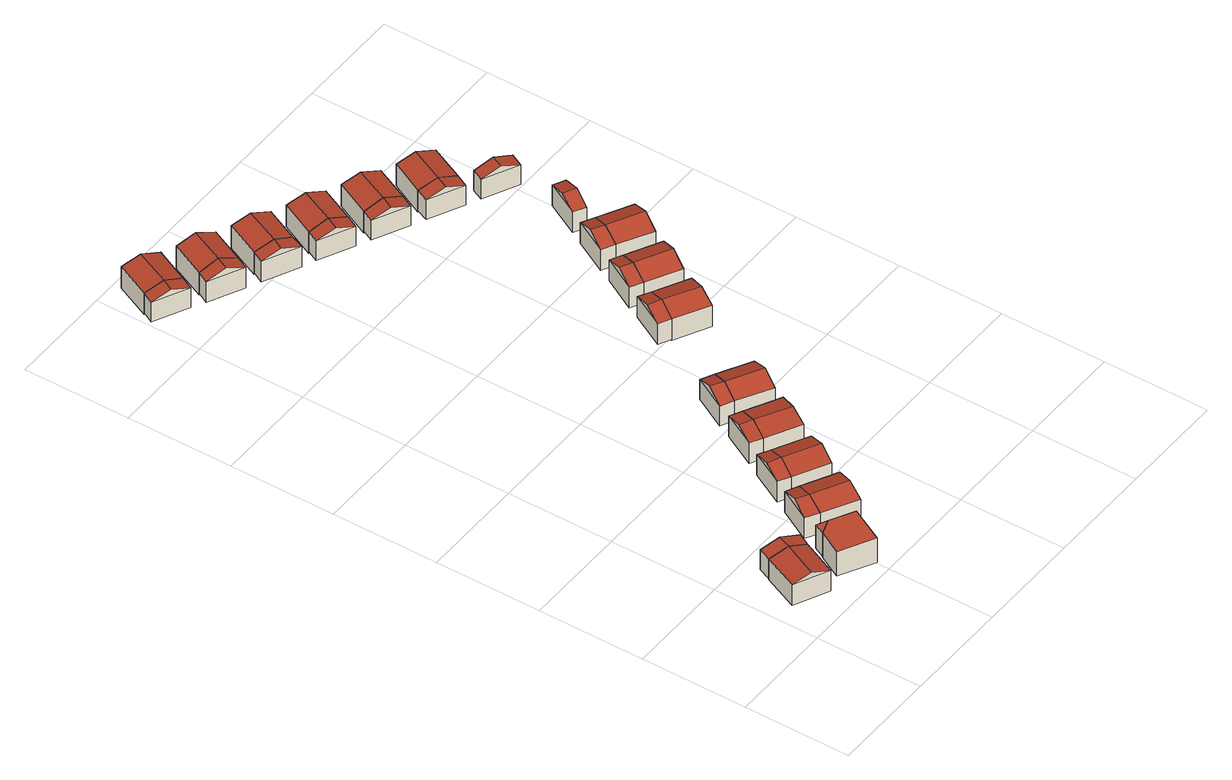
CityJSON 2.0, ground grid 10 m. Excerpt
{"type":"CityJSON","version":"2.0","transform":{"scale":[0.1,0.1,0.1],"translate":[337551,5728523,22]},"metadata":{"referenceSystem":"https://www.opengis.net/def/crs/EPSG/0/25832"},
"CityObjects":{
"building1":{"type":"Building","attributes":{"Geometrietyp2DReferenz":"3000","Gemeindeschluessel":"05170048","function":"31001_2100","roofType":"3100","measuredHeight":2.85},"address":[{"country":"Germany","locality":"Wesel","thoroughfareNumber":"10","thoroughfareName":"An der Lackfabrik"}],"geometry":[{"type":"Solid","lod":"2","boundaries":[[[[0,1,2,3]],[[4,5,1,0]],[[6,7,5,4]],[[3,2,7,6]],[[0,8,4]],[[6,9,3]],[[3,9,8,0]],[[4,8,9,6]],[[1,5,7,2]]]],"semantics":{"surfaces":[{"type":"WallSurface"},{"type":"RoofSurface"},{"type":"GroundSurface"}],"values":[[0,0,0,0,0,0,1,1,2]]}}]},
"building2":{"type":"Building","attributes":{"Geometrietyp2DReferenz":"3000","Gemeindeschluessel":"05170048","function":"51009_1610","roofType":"3100","measuredHeight":2.78},"geometry":[{"type":"Solid","lod":"2","boundaries":[[[[3,10,11,12]],[[6,13,10,3]],[[14,15,13,6]],[[12,11,15,14]],[[3,9,6]],[[14,16,12]],[[12,16,9,3]],[[6,9,16,14]],[[10,13,15,11]]]],"semantics":{"surfaces":[{"type":"WallSurface"},{"type":"RoofSurface"},{"type":"GroundSurface"}],"values":[[0,0,0,0,0,0,1,1,2]]}}]},
"building3":{"type":"Building","attributes":{"Geometrietyp2DReferenz":"3000","Gemeindeschluessel":"05170048","function":"31001_2100","roofType":"1000","measuredHeight":2.61},"address":[{"country":"Germany","locality":"Wesel","thoroughfareNumber":"10","thoroughfareName":"An der Lackfabrik"}],"geometry":[{"type":"Solid","lod":"2","boundaries":[[[[17,18,19,20]],[[21,22,18,17]],[[23,24,22,21]],[[25,26,24,23]],[[20,19,26,25]],[[23,21,17,20,25]],[[18,22,24,26,19]]]],"semantics":{"surfaces":[{"type":"WallSurface"},{"type":"RoofSurface"},{"type":"GroundSurface"}],"values":[[0,0,0,0,0,1,2]]}}]},
"building4":{"type":"Building","attributes":{"Geometrietyp2DReferenz":"3000","Gemeindeschluessel":"05170048","function":"51009_1610","roofType":"1000","measuredHeight":2.58},"geometry":[{"type":"Solid","lod":"2","boundaries":[[[[25,27,28,20]],[[29,30,27,25]],[[20,28,30,29]],[[25,20,29]],[[27,30,28]]]],"semantics":{"surfaces":[{"type":"WallSurface"},{"type":"RoofSurface"},{"type":"GroundSurface"}],"values":[[0,0,0,1,2]]}}]},
"building5":{"type":"Building","attributes":{"Geometrietyp2DReferenz":"3000","Gemeindeschluessel":"05170048","function":"51009_1610","roofType":"3100","measuredHeight":2.8},"geometry":[{"type":"Solid","lod":"2","boundaries":[[[[31,32,33,34]],[[35,36,32,31]],[[37,38,36,35]],[[34,33,38,37]],[[31,39,35]],[[37,40,34]],[[34,40,39,31]],[[35,39,40,37]],[[32,36,38,33]]]],"semantics":{"surfaces":[{"type":"WallSurface"},{"type":"RoofSurface"},{"type":"GroundSurface"}],"values":[[0,0,0,0,0,0,1,1,2]]}}]},
"building6":{"type":"Building","attributes":{"Geometrietyp2DReferenz":"3000","Gemeindeschluessel":"05170048","function":"31001_2100","roofType":"3100","measuredHeight":2.82},"address":[{"country":"Germany","locality":"Wesel","thoroughfareNumber":"10","thoroughfareName":"An der Lackfabrik"}],"geometry":[{"type":"Solid","lod":"2","boundaries":[[[[34,41,42,43]],[[37,44,41,34]],[[45,46,44,37]],[[43,42,46,45]],[[34,40,37]],[[45,47,43]],[[43,47,40,34]],[[37,40,47,45]],[[41,44,46,42]]]],"semantics":{"surfaces":[{"type":"WallSurface"},{"type":"RoofSurface"},{"type":"GroundSurface"}],"values":[[0,0,0,0,0,0,1,1,2]]}}]},
"building7":{"type":"Building","attributes":{"Geometrietyp2DReferenz":"3000","Gemeindeschluessel":"05170048","function":"51009_1610","roofType":"3100","measuredHeight":2.81},"geometry":[{"type":"Solid","lod":"2","boundaries":[[[[48,49,50,51]],[[52,53,49,48]],[[54,55,53,52]],[[51,50,55,54]],[[48,56,52]],[[54,57,51]],[[51,57,56,48]],[[52,56,57,54]],[[49,53,55,50]]]],"semantics":{"surfaces":[{"type":"WallSurface"},{"type":"RoofSurface"},{"type":"GroundSurface"}],"values":[[0,0,0,0,0,0,1,1,2]]}}]},
"building8":{"type":"Building","attributes":{"Geometrietyp2DReferenz":"3000","Gemeindeschluessel":"05170048","function":"31001_2100","roofType":"3100","measuredHeight":2.83},"address":[{"country":"Germany","locality":"Wesel","thoroughfareNumber":"10","thoroughfareName":"An der Lackfabrik"}],"geometry":[{"type":"Solid","lod":"2","boundaries":[[[[57,58,50,51]],[[54,55,58,57]],[[59,60,55,54]],[[61,62,60,59]],[[63,64,62,61]],[[51,50,64,63]],[[59,54,57,61]],[[51,63,61,57]],[[58,55,60,62,64,50]]]],"semantics":{"surfaces":[{"type":"WallSurface"},{"type":"RoofSurface"},{"type":"GroundSurface"}],"values":[[0,0,0,0,0,0,1,1,2]]}}]},
"building9":{"type":"Building","attributes":{"Geometrietyp2DReferenz":"3000","Gemeindeschluessel":"05170048","function":"51009_1610","roofType":"3100","measuredHeight":2.78},"geometry":[{"type":"Solid","lod":"2","boundaries":[[[[65,66,67,68]],[[69,70,66,65]],[[71,72,70,69]],[[68,67,72,71]],[[65,73,69]],[[71,74,68]],[[68,74,73,65]],[[69,73,74,71]],[[66,70,72,67]]]],"semantics":{"surfaces":[{"type":"WallSurface"},{"type":"RoofSurface"},{"type":"GroundSurface"}],"values":[[0,0,0,0,0,0,1,1,2]]}}]},
"building10":{"type":"Building","attributes":{"Geometrietyp2DReferenz":"3000","Gemeindeschluessel":"05170048","function":"51009_1610","roofType":"3100","measuredHeight":2.78},"geometry":[{"type":"Solid","lod":"2","boundaries":[[[[75,76,77,78]],[[79,80,76,75]],[[81,82,80,79]],[[78,77,82,81]],[[75,83,79]],[[81,84,78]],[[78,84,83,75]],[[79,83,84,81]],[[76,80,82,77]]]],"semantics":{"surfaces":[{"type":"WallSurface"},{"type":"RoofSurface"},{"type":"GroundSurface"}],"values":[[0,0,0,0,0,0,1,1,2]]}}]},
"building11":{"type":"Building","attributes":{"Geometrietyp2DReferenz":"3000","Gemeindeschluessel":"05170048","function":"31001_2100","roofType":"3100","measuredHeight":2.84},"address":[{"country":"Germany","locality":"Wesel","thoroughfareNumber":"10","thoroughfareName":"An der Lackfabrik"}],"geometry":[{"type":"Solid","lod":"2","boundaries":[[[[68,85,86,87]],[[71,88,85,68]],[[89,90,88,71]],[[87,86,90,89]],[[68,74,71]],[[89,91,87]],[[87,91,74,68]],[[71,74,91,89]],[[85,88,90,86]]]],"semantics":{"surfaces":[{"type":"WallSurface"},{"type":"RoofSurface"},{"type":"GroundSurface"}],"values":[[0,0,0,0,0,0,1,1,2]]}}]},
"building12":{"type":"Building","attributes":{"Geometrietyp2DReferenz":"3000","Gemeindeschluessel":"05170048","function":"31001_2100","roofType":"3100","measuredHeight":2.96},"address":[{"country":"Germany","locality":"Wesel","thoroughfareNumber":"10","thoroughfareName":"An der Lackfabrik"}],"geometry":[{"type":"Solid","lod":"2","boundaries":[[[[78,92,93,94]],[[81,95,92,78]],[[96,97,95,81]],[[94,93,97,96]],[[78,84,81]],[[96,98,94]],[[94,98,84,78]],[[81,84,98,96]],[[92,95,97,93]]]],"semantics":{"surfaces":[{"type":"WallSurface"},{"type":"RoofSurface"},{"type":"GroundSurface"}],"values":[[0,0,0,0,0,0,1,1,2]]}}]},
"building13":{"type":"Building","attributes":{"Geometrietyp2DReferenz":"3000","Gemeindeschluessel":"05170048","function":"51009_1610","roofType":"3100","measuredHeight":2.79},"geometry":[{"type":"Solid","lod":"2","boundaries":[[[[99,100,101,102]],[[103,104,100,99]],[[105,106,104,103]],[[102,101,106,105]],[[99,107,103]],[[105,108,102]],[[102,108,107,99]],[[103,107,108,105]],[[100,104,106,101]]]],"semantics":{"surfaces":[{"type":"WallSurface"},{"type":"RoofSurface"},{"type":"GroundSurface"}],"values":[[0,0,0,0,0,0,1,1,2]]}}]},
"building14":{"type":"Building","attributes":{"Geometrietyp2DReferenz":"3000","Gemeindeschluessel":"05170048","function":"51009_1610","roofType":"3100","measuredHeight":2.82},"geometry":[{"type":"Solid","lod":"2","boundaries":[[[[109,110,111,112]],[[113,114,110,109]],[[115,116,114,113]],[[112,111,116,115]],[[109,117,113]],[[115,118,112]],[[112,118,117,109]],[[113,117,118,115]],[[110,114,116,111]]]],"semantics":{"surfaces":[{"type":"WallSurface"},{"type":"RoofSurface"},{"type":"GroundSurface"}],"values":[[0,0,0,0,0,0,1,1,2]]}}]},
"building15":{"type":"Building","attributes":{"Geometrietyp2DReferenz":"3000","Gemeindeschluessel":"05170048","function":"31001_2100","roofType":"3100","measuredHeight":2.86},"address":[{"country":"Germany","locality":"Wesel","thoroughfareNumber":"10","thoroughfareName":"An der Lackfabrik"}],"geometry":[{"type":"Solid","lod":"2","boundaries":[[[[102,119,120,121]],[[105,122,119,102]],[[123,124,122,105]],[[121,120,124,123]],[[102,108,105]],[[123,125,121]],[[121,125,108,102]],[[105,108,125,123]],[[119,122,124,120]]]],"semantics":{"surfaces":[{"type":"WallSurface"},{"type":"RoofSurface"},{"type":"GroundSurface"}],"values":[[0,0,0,0,0,0,1,1,2]]}}]},
"building16":{"type":"Building","attributes":{"Geometrietyp2DReferenz":"3000","Gemeindeschluessel":"05170048","function":"31001_2100","roofType":"3100","measuredHeight":3.03},"address":[{"country":"Germany","locality":"Wesel","thoroughfareNumber":"10","thoroughfareName":"An der Lackfabrik"}],"geometry":[{"type":"Solid","lod":"2","boundaries":[[[[112,126,127,128]],[[115,129,126,112]],[[130,131,129,115]],[[128,127,131,130]],[[112,118,115]],[[130,132,128]],[[128,132,118,112]],[[115,118,132,130]],[[126,129,131,127]]]],"semantics":{"surfaces":[{"type":"WallSurface"},{"type":"RoofSurface"},{"type":"GroundSurface"}],"values":[[0,0,0,0,0,0,1,1,2]]}}]},
"building17":{"type":"Building","attributes":{"Geometrietyp2DReferenz":"3000","Gemeindeschluessel":"05170048","function":"51009_1610","roofType":"3100","measuredHeight":2.83},"geometry":[{"type":"Solid","lod":"2","boundaries":[[[[133,134,135,136]],[[137,138,134,133]],[[139,140,138,137]],[[136,135,140,139]],[[133,141,137]],[[139,142,136]],[[136,142,141,133]],[[137,141,142,139]],[[134,138,140,135]]]],"semantics":{"surfaces":[{"type":"WallSurface"},{"type":"RoofSurface"},{"type":"GroundSurface"}],"values":[[0,0,0,0,0,0,1,1,2]]}}]},
"building18":{"type":"Building","attributes":{"Geometrietyp2DReferenz":"3000","Gemeindeschluessel":"05170048","function":"31001_2100","roofType":"3100","measuredHeight":3.02},"address":[{"country":"Germany","locality":"Wesel","thoroughfareNumber":"10","thoroughfareName":"An der Lackfabrik"}],"geometry":[{"type":"Solid","lod":"2","boundaries":[[[[136,143,144,145]],[[139,146,143,136]],[[147,148,146,139]],[[145,144,148,147]],[[136,142,139]],[[147,149,145]],[[145,149,142,136]],[[139,142,149,147]],[[143,146,148,144]]]],"semantics":{"surfaces":[{"type":"WallSurface"},{"type":"RoofSurface"},{"type":"GroundSurface"}],"values":[[0,0,0,0,0,0,1,1,2]]}}]},
"building19":{"type":"Building","attributes":{"Geometrietyp2DReferenz":"3000","Gemeindeschluessel":"05170048","function":"51009_1610","roofType":"3100","measuredHeight":2.79},"geometry":[{"type":"Solid","lod":"2","boundaries":[[[[150,151,152,153]],[[154,152,151,155]],[[156,157,158,159]],[[153,156,159,150]],[[154,157,156,153]],[[155,158,157,154]],[[150,159,158,155]],[[153,152,154]],[[155,151,150]]]],"semantics":{"surfaces":[{"type":"RoofSurface"},{"type":"GroundSurface"},{"type":"WallSurface"}],"values":[[0,0,1,2,2,2,2,2,2]]}}]},
"building20":{"type":"Building","attributes":{"Geometrietyp2DReferenz":"3000","Gemeindeschluessel":"05170048","function":"51009_1610","roofType":"3100","measuredHeight":2.75},"geometry":[{"type":"Solid","lod":"2","boundaries":[[[[160,161,162,163]],[[164,165,161,160]],[[166,167,165,164]],[[163,162,167,166]],[[160,168,164]],[[166,169,163]],[[163,169,168,160]],[[164,168,169,166]],[[161,165,167,162]]]],"semantics":{"surfaces":[{"type":"WallSurface"},{"type":"RoofSurface"},{"type":"GroundSurface"}],"values":[[0,0,0,0,0,0,1,1,2]]}}]},
"building21":{"type":"Building","attributes":{"Geometrietyp2DReferenz":"3000","Gemeindeschluessel":"05170048","function":"31001_2100","roofType":"3100","measuredHeight":2.86},"address":[{"country":"Germany","locality":"Wesel","thoroughfareNumber":"10","thoroughfareName":"An der Lackfabrik"}],"geometry":[{"type":"Solid","lod":"2","boundaries":[[[[150,170,171,172]],[[155,173,170,150]],[[174,175,173,155]],[[172,171,175,174]],[[150,151,155]],[[174,176,172]],[[172,176,151,150]],[[155,151,176,174]],[[170,173,175,171]]]],"semantics":{"surfaces":[{"type":"WallSurface"},{"type":"RoofSurface"},{"type":"GroundSurface"}],"values":[[0,0,0,0,0,0,1,1,2]]}}]},
"building22":{"type":"Building","attributes":{"Geometrietyp2DReferenz":"3000","Gemeindeschluessel":"05170048","function":"31001_2100","roofType":"3100","measuredHeight":3},"address":[{"country":"Germany","locality":"Wesel","thoroughfareNumber":"10","thoroughfareName":"An der Lackfabrik"}],"geometry":[{"type":"Solid","lod":"2","boundaries":[[[[163,177,178,179]],[[166,180,177,163]],[[181,182,180,166]],[[179,178,182,181]],[[163,169,166]],[[181,183,179]],[[179,183,169,163]],[[166,169,183,181]],[[177,180,182,178]]]],"semantics":{"surfaces":[{"type":"WallSurface"},{"type":"RoofSurface"},{"type":"GroundSurface"}],"values":[[0,0,0,0,0,0,1,1,2]]}}]},
"building23":{"type":"Building","attributes":{"Geometrietyp2DReferenz":"3000","Gemeindeschluessel":"05170048","function":"51009_1610","roofType":"3100","measuredHeight":2.85},"geometry":[{"type":"Solid","lod":"2","boundaries":[[[[184,185,186,187]],[[188,189,185,184]],[[190,191,189,188]],[[187,186,191,190]],[[184,192,188]],[[190,193,187]],[[187,193,192,184]],[[188,192,193,190]],[[185,189,191,186]]]],"semantics":{"surfaces":[{"type":"WallSurface"},{"type":"RoofSurface"},{"type":"GroundSurface"}],"values":[[0,0,0,0,0,0,1,1,2]]}}]},
"building24":{"type":"Building","attributes":{"Geometrietyp2DReferenz":"3000","Gemeindeschluessel":"05170048","function":"51009_1610","roofType":"3100","measuredHeight":2.78},"geometry":[{"type":"Solid","lod":"2","boundaries":[[[[194,195,196,197]],[[198,199,195,194]],[[200,201,199,198]],[[197,196,201,200]],[[194,202,198]],[[200,203,197]],[[197,203,202,194]],[[198,202,203,200]],[[195,199,201,196]]]],"semantics":{"surfaces":[{"type":"WallSurface"},{"type":"RoofSurface"},{"type":"GroundSurface"}],"values":[[0,0,0,0,0,0,1,1,2]]}}]},
"building25":{"type":"Building","attributes":{"Geometrietyp2DReferenz":"3000","Gemeindeschluessel":"05170048","function":"31001_2100","roofType":"3100","measuredHeight":2.86},"address":[{"country":"Germany","locality":"Wesel","thoroughfareNumber":"10","thoroughfareName":"An der Lackfabrik"}],"geometry":[{"type":"Solid","lod":"2","boundaries":[[[[187,186,204,205]],[[190,191,186,187]],[[206,207,191,190]],[[205,204,207,206]],[[187,193,190]],[[206,208,205]],[[205,208,193,187]],[[190,193,208,206]],[[186,191,207,204]]]],"semantics":{"surfaces":[{"type":"WallSurface"},{"type":"RoofSurface"},{"type":"GroundSurface"}],"values":[[0,0,0,0,0,0,1,1,2]]}}]},
"building26":{"type":"Building","attributes":{"Geometrietyp2DReferenz":"3000","Gemeindeschluessel":"05170048","function":"31001_2100","roofType":"3100","measuredHeight":2.98},"address":[{"country":"Germany","locality":"Wesel","thoroughfareNumber":"10","thoroughfareName":"An der Lackfabrik"}],"geometry":[{"type":"Solid","lod":"2","boundaries":[[[[197,209,210,211]],[[200,212,209,197]],[[213,214,212,200]],[[211,210,214,213]],[[197,203,200]],[[213,215,211]],[[211,215,203,197]],[[200,203,215,213]],[[209,212,214,210]]]],"semantics":{"surfaces":[{"type":"WallSurface"},{"type":"RoofSurface"},{"type":"GroundSurface"}],"values":[[0,0,0,0,0,0,1,1,2]]}}]},
"building27":{"type":"Building","attributes":{"Geometrietyp2DReferenz":"3000","Gemeindeschluessel":"05170048","function":"51009_1610","roofType":"3100","measuredHeight":2.87},"geometry":[{"type":"Solid","lod":"2","boundaries":[[[[216,217,218,219]],[[220,221,217,216]],[[222,223,221,220]],[[219,218,223,222]],[[216,224,220]],[[222,225,219]],[[219,225,224,216]],[[220,224,225,222]],[[217,221,223,218]]]],"semantics":{"surfaces":[{"type":"WallSurface"},{"type":"RoofSurface"},{"type":"GroundSurface"}],"values":[[0,0,0,0,0,0,1,1,2]]}}]},
"building28":{"type":"Building","attributes":{"Geometrietyp2DReferenz":"3000","Gemeindeschluessel":"05170048","function":"51009_1610","roofType":"3100","measuredHeight":2.76},"geometry":[{"type":"Solid","lod":"2","boundaries":[[[[226,227,228,229]],[[230,231,227,226]],[[232,233,231,230]],[[229,228,233,232]],[[226,234,230]],[[232,235,229]],[[229,235,234,226]],[[230,234,235,232]],[[227,231,233,228]]]],"semantics":{"surfaces":[{"type":"WallSurface"},{"type":"RoofSurface"},{"type":"GroundSurface"}],"values":[[0,0,0,0,0,0,1,1,2]]}}]},
"building29":{"type":"Building","attributes":{"Geometrietyp2DReferenz":"3000","Gemeindeschluessel":"05170048","function":"31001_2100","roofType":"3100","measuredHeight":2.9},"address":[{"country":"Germany","locality":"Wesel","thoroughfareNumber":"10","thoroughfareName":"An der Lackfabrik"}],"geometry":[{"type":"Solid","lod":"2","boundaries":[[[[219,236,237,238]],[[222,239,236,219]],[[240,241,239,222]],[[238,237,241,240]],[[219,225,222]],[[240,242,238]],[[238,242,225,219]],[[222,225,242,240]],[[236,239,241,237]]]],"semantics":{"surfaces":[{"type":"WallSurface"},{"type":"RoofSurface"},{"type":"GroundSurface"}],"values":[[0,0,0,0,0,0,1,1,2]]}}]},
"building30":{"type":"Building","attributes":{"Geometrietyp2DReferenz":"3000","Gemeindeschluessel":"05170048","function":"31001_2100","roofType":"3100","measuredHeight":2.98},"address":[{"country":"Germany","locality":"Wesel","thoroughfareNumber":"10","thoroughfareName":"An der Lackfabrik"}],"geometry":[{"type":"Solid","lod":"2","boundaries":[[[[229,243,244,245]],[[232,246,243,229]],[[247,248,246,232]],[[245,244,248,247]],[[229,235,232]],[[247,249,245]],[[245,249,235,229]],[[232,235,249,247]],[[243,246,248,244]]]],"semantics":{"surfaces":[{"type":"WallSurface"},{"type":"RoofSurface"},{"type":"GroundSurface"}],"values":[[0,0,0,0,0,0,1,1,2]]}}]},
"building31":{"type":"Building","attributes":{"Geometrietyp2DReferenz":"3000","Gemeindeschluessel":"05170048","function":"51009_1610","roofType":"3100","measuredHeight":2.79},"geometry":[{"type":"Solid","lod":"2","boundaries":[[[[250,251,252,253]],[[254,255,251,250]],[[256,257,255,254]],[[253,252,257,256]],[[250,258,254]],[[256,259,253]],[[253,259,258,250]],[[254,258,259,256]],[[251,255,257,252]]]],"semantics":{"surfaces":[{"type":"WallSurface"},{"type":"RoofSurface"},{"type":"GroundSurface"}],"values":[[0,0,0,0,0,0,1,1,2]]}}]},
"building32":{"type":"Building","attributes":{"Geometrietyp2DReferenz":"3000","Gemeindeschluessel":"05170048","function":"51009_1610","roofType":"3100","measuredHeight":2.77},"geometry":[{"type":"Solid","lod":"2","boundaries":[[[[260,261,262,263]],[[264,265,261,260]],[[266,267,265,264]],[[263,262,267,266]],[[260,268,264]],[[266,269,263]],[[263,269,268,260]],[[264,268,269,266]],[[261,265,267,262]]]],"semantics":{"surfaces":[{"type":"WallSurface"},{"type":"RoofSurface"},{"type":"GroundSurface"}],"values":[[0,0,0,0,0,0,1,1,2]]}}]}
},
"vertices":[
[49,21,32],[49,21,10],[64,54,10],[64,54,32],[17,36,32],[17,36,10],[32,69,32],[32,69,10],[33,28,38],[48,61,38],
[64,54,11],[70,65,11],[70,65,32],[32,69,11],[37,81,32],[37,81,11],[53,73,38],
[115,42,36],[115,42,10],[93,54,10],[93,54,36],[98,10,36],[98,10,10],[66,27,36],[66,27,10],[78,49,36],[78,49,10],
[78,49,11],[93,54,11],[83,59,36],[83,59,11],
[87,73,33],[87,73,11],[99,66,11],[99,66,33],[104,104,33],[104,104,11],[116,98,33],[116,98,11],[96,88,39],[107,82,39],
[99,66,10],[131,49,10],[131,49,33],[116,98,10],[148,81,33],[148,81,10],[139,65,39],
[111,116,32],[111,116,10],[122,110,10],[122,110,32],[128,148,32],[128,148,10],[139,142,32],[139,142,10],[119,132,38],[131,126,38],
[131,126,10],[171,125,32],[171,125,10],[163,109,38],[163,109,10],[154,93,32],[154,93,10],
[135,160,33],[135,160,11],[146,154,11],[146,154,33],[152,192,33],[152,192,11],[163,186,33],[163,186,11],[143,176,38],[155,170,38],
[34,632,30],[34,632,9],[40,644,9],[40,644,30],[2,648,30],[2,648,9],[8,659,30],[8,659,9],[18,640,36],[24,651,36],
[146,154,10],[178,137,10],[178,137,33],[163,186,10],[195,169,33],[195,169,10],[186,153,38],
[40,644,7],[55,676,7],[55,676,30],[8,659,7],[23,692,30],[23,692,7],[39,684,36],
[158,205,32],[158,205,11],[170,199,11],[170,199,32],[175,236,32],[175,236,11],[187,230,32],[187,230,11],[167,221,39],[178,214,39],
[79,610,30],[79,610,8],[85,622,8],[85,622,30],[47,626,30],[47,626,8],[53,637,30],[53,637,8],[63,618,37],[69,630,37],
[170,199,10],[201,181,10],[201,181,32],[187,230,10],[218,213,32],[218,213,10],[210,197,39],
[85,622,6],[100,654,6],[100,654,30],[53,637,6],[68,670,30],[68,670,6],[84,662,37],
[125,588,30],[125,588,8],[130,600,8],[130,600,30],[92,604,30],[92,604,8],[98,615,30],[98,615,8],[108,596,36],[114,607,36],
[130,600,6],[145,632,6],[145,632,30],[98,615,6],[113,648,30],[113,648,6],[129,640,36],
[222,296,31],[231,312,37],[219,318,37],[211,302,31],[228,334,31],[239,328,31],[211,302,9],[228,334,9],[239,328,9],[222,296,9],
[169,566,30],[169,566,9],[175,578,9],[175,578,30],[137,582,30],[137,582,9],[142,593,30],[142,593,9],[153,574,36],[159,586,36],
[222,296,8],[254,279,8],[254,279,31],[239,328,8],[271,311,31],[271,311,8],[262,295,37],
[175,578,7],[190,610,7],[190,610,30],[142,593,7],[158,626,30],[158,626,7],[174,618,36],
[234,346,30],[234,346,8],[246,340,8],[246,340,30],[252,378,30],[252,378,8],[263,372,30],[263,372,8],[243,362,37],[254,356,37],
[214,544,30],[214,544,9],[220,556,9],[220,556,30],[182,560,30],[182,560,9],[187,571,30],[187,571,9],[198,552,36],[204,564,36],
[277,323,8],[277,323,30],[295,355,30],[295,355,8],[286,339,37],
[220,556,7],[235,588,7],[235,588,30],[187,571,7],[203,604,30],[203,604,7],[219,596,36],
[258,390,30],[258,390,8],[270,384,8],[270,384,30],[275,422,30],[275,422,8],[287,416,30],[287,416,8],[267,406,37],[278,400,37],
[259,522,30],[259,522,9],[265,534,9],[265,534,30],[227,538,30],[227,538,9],[232,550,30],[232,550,9],[243,530,36],[249,542,36],
[270,384,7],[301,367,7],[301,367,30],[287,416,7],[318,399,30],[318,399,7],[310,383,37],
[265,534,7],[280,566,7],[280,566,30],[232,550,7],[248,582,30],[248,582,7],[264,574,36],
[282,434,30],[282,434,8],[293,428,8],[293,428,30],[299,466,30],[299,466,8],[310,460,30],[310,460,8],[290,450,36],[302,444,36],
[304,500,30],[304,500,9],[310,512,9],[310,512,30],[272,516,30],[272,516,9],[277,527,30],[277,527,9],[288,508,37],[293,519,37]
]}
